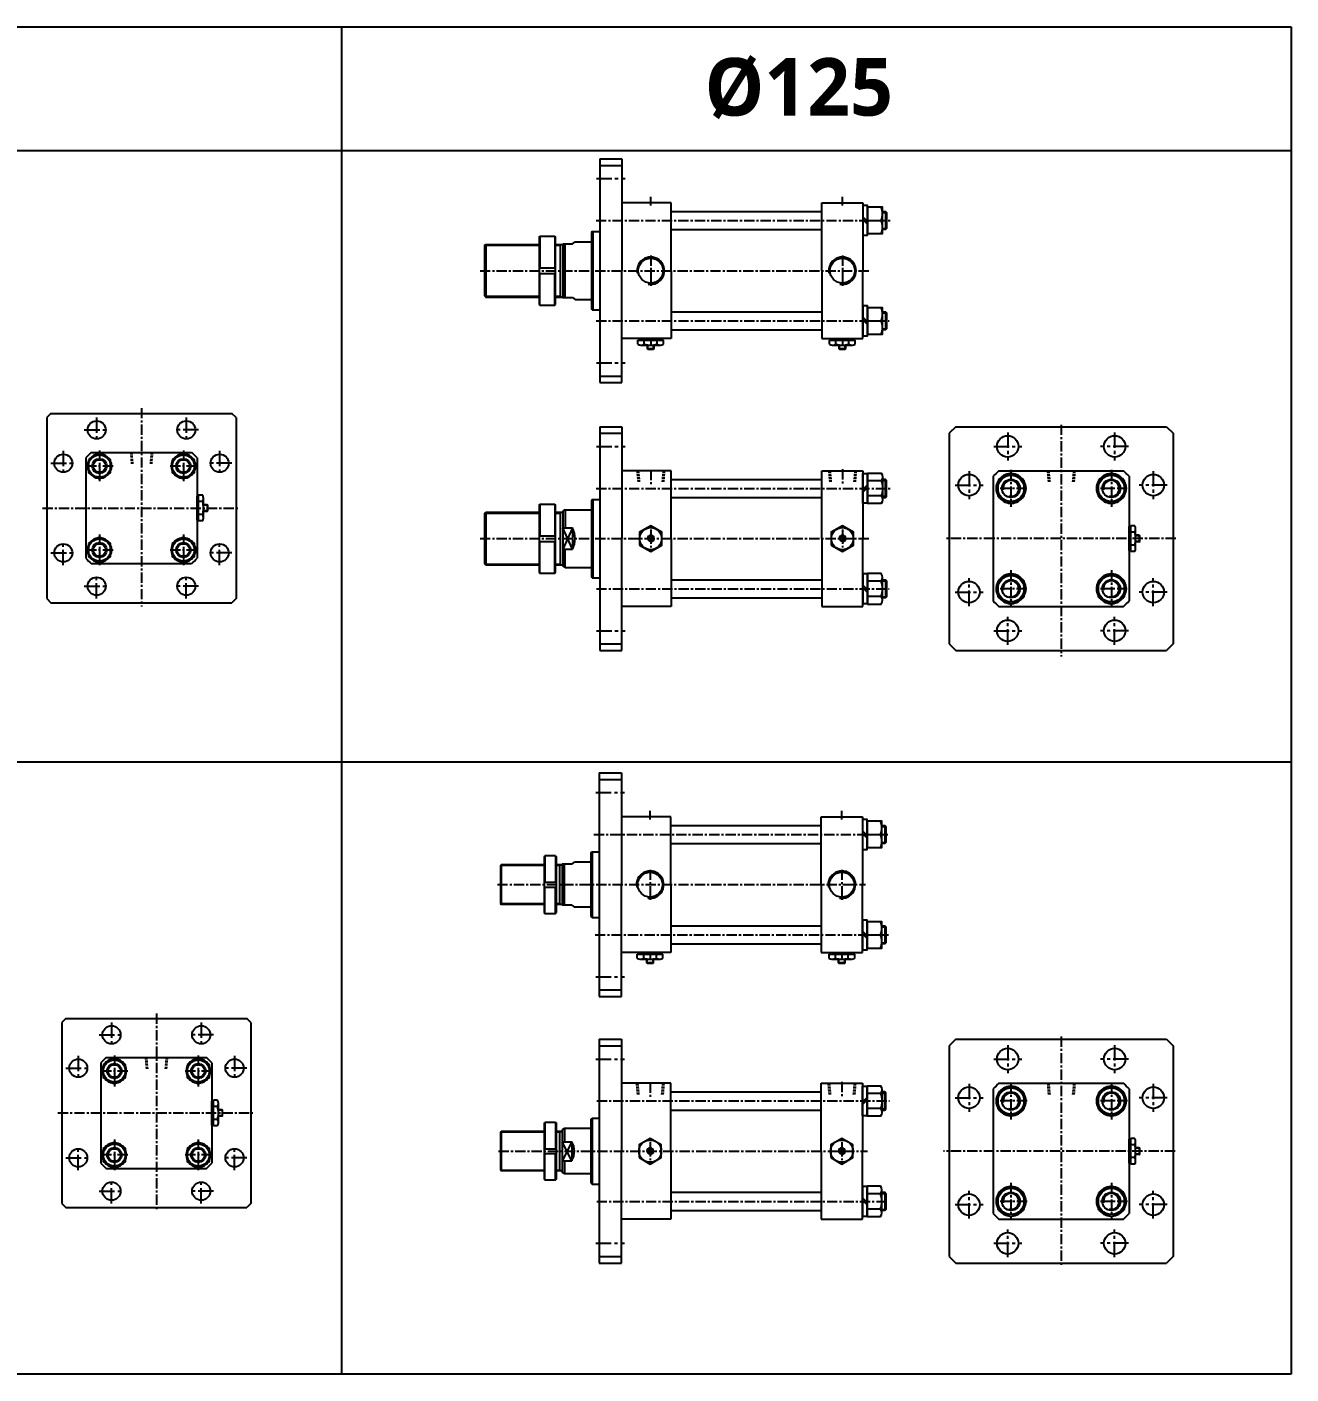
# Model space of a CAD drawing. Extents: x -819 to 9187, y 0 to 4541.
# Drawn here: x 3632 to 5168, y 2904 to 4541 of the extents above; entities that cross this region are included whole.
import ezdxf

# ---------------------------------------------------------------- set-up
doc = ezdxf.new("R2010")
doc.units = 0
doc.header["$LTSCALE"] = 10
doc.header["$MEASUREMENT"] = 0
for name, pattern in [('CENTER', [2, 1.25, -0.25, 0.25, -0.25]), ('CENTERX2', [4, 2.5, -0.5, 0.5, -0.5]), ('HIDDEN', [0.375, 0.25, -0.125])]:
    doc.linetypes.add(name, pattern=pattern)
doc.layers.get('0').update_dxf_attribs({"linetype": 'CONTINUOUS'})
doc.layers.get('DEFPOINTS').update_dxf_attribs({"linetype": 'CONTINUOUS'})
for name, color, linetype in [('CEN', 1, 'CENTERX2'), ('CENTER', 1, 'CENTER'), ('Line', 7, 'CONTINUOUS'), ('ML', 7, 'CONTINUOUS'), ('THIN', 3, 'CONTINUOUS'), ('중심선', 1, 'CENTER')]:
    doc.layers.add(name, color=color, linetype=linetype)
doc.styles.add('문자', font='romans.shx')

msp = doc.modelspace()

# ---------------------------------------------------------------- linework, layer by layer
for p, q in [((794, 4540.7), (5168.4, 4540.7)), ((4014.2, 4540.7), (4014.2, 2903.5)), ((5168.4, 4540.7), (5168.4, 2903.5)), ((3029.8, 4390.7), (4014.2, 4390.7)), ((4014.2, 4390.7), (5168.4, 4390.7)), ((5168.4, 3647.1), (0, 3647.1)), ((5168.4, 2903.5), (0, 2903.5))]:
    msp.add_line(p, q)
at = {"color": 7, "linetype": 'Continuous'}
for p, q in [((4374.5, 4155), (4374.5, 4160)), ((4374.5, 4160), (4380.9, 4160)), ((4375.5, 4160), (4375.5, 4162)), ((4375.5, 4162), (4404.7, 4162)), ((4380.9, 4160), (4405.7, 4160)), ((4382.3, 4155), (4382.3, 4160)), ((4397.9, 4155), (4397.9, 4160)), ((4404.7, 4160), (4404.7, 4162)), ((4405.7, 4155), (4405.7, 4160)), ((4607.5, 4155), (4607.5, 4160)), ((4607.5, 4160), (4613.9, 4160)), ((4608.5, 4160), (4608.5, 4162)), ((4608.5, 4162), (4637.7, 4162)), ((4613.9, 4160), (4638.7, 4160)), ((4615.3, 4155), (4615.3, 4160)), ((4630.9, 4155), (4630.9, 4160)), ((4637.7, 4160), (4637.7, 4162)), ((4638.7, 4155), (4638.7, 4160)), ((4377.7, 4154), (4402.5, 4154)), ((4386.1, 4154.3), (4386.1, 4154.3)), ((4386.1, 4149.5), (4386.1, 4154)), ((4386.1, 4149.5), (4386.6, 4149)), ((4394.1, 4149.5), (4386.1, 4149.5)), ((4386.6, 4149), (4393.6, 4149)), ((4394.1, 4149.5), (4393.6, 4149)), ((4394.1, 4149.5), (4394.1, 4154)), ((4610.7, 4154), (4635.5, 4154)), ((4619.1, 4154.3), (4619.1, 4154.3)), ((4619.1, 4149.5), (4619.1, 4154)), ((4619.1, 4149.5), (4619.6, 4149)), ((4627.1, 4149.5), (4619.1, 4149.5)), ((4619.6, 4149), (4626.6, 4149)), ((4627.1, 4149.5), (4626.6, 4149)), ((4627.1, 4149.5), (4627.1, 4154)), ((3838.6, 3941.4), (3838.6, 3970.6)), ((3840.6, 3970.6), (3838.6, 3970.6)), ((3845.6, 3971.6), (3840.6, 3971.6)), ((3840.6, 3946.8), (3840.6, 3971.6)), ((3845.6, 3963.8), (3840.6, 3963.8)), ((3846.6, 3943.6), (3846.6, 3968.4)), ((3845.6, 3948.2), (3840.6, 3948.2)), ((3840.6, 3940.4), (3840.6, 3946.8)), ((3846.3, 3952), (3846.3, 3952)), ((3851.1, 3960), (3846.6, 3960)), ((3851.1, 3952), (3846.6, 3952)), ((3851.1, 3960), (3851.6, 3959.5)), ((3851.1, 3960), (3851.1, 3952)), ((3851.1, 3952), (3851.6, 3952.5)), ((3851.6, 3952.5), (3851.6, 3959.5)), ((3840.6, 3941.4), (3838.6, 3941.4)), ((3845.6, 3940.4), (3840.6, 3940.4)), ((4971.5, 3904.3), (4971.5, 3933.5)), ((4973.5, 3933.5), (4971.5, 3933.5)), ((4978.5, 3934.5), (4973.5, 3934.5)), ((4973.5, 3909.7), (4973.5, 3934.5)), ((4979.5, 3906.5), (4979.5, 3931.3)), ((4978.5, 3926.7), (4973.5, 3926.7)), ((4979.2, 3914.9), (4979.2, 3914.9)), ((4984, 3922.9), (4979.5, 3922.9)), ((4984, 3914.9), (4979.5, 3914.9)), ((4984, 3922.9), (4984.5, 3922.4)), ((4984, 3922.9), (4984, 3914.9)), ((4984, 3914.9), (4984.5, 3915.4)), ((4984.5, 3915.4), (4984.5, 3922.4)), ((4973.5, 3904.3), (4971.5, 3904.3)), ((4978.5, 3911.1), (4973.5, 3911.1)), ((4973.5, 3903.3), (4973.5, 3909.7)), ((4978.5, 3903.3), (4973.5, 3903.3)), ((4373.8, 3408.7), (4373.8, 3413.8)), ((4373.8, 3413.8), (4380.1, 3413.8)), ((4374.8, 3413.8), (4374.8, 3415.8)), ((4374.8, 3415.8), (4404, 3415.8)), ((4377, 3407.8), (4401.8, 3407.8)), ((4380.1, 3413.8), (4405, 3413.8)), ((4381.6, 3408.7), (4381.6, 3413.8)), ((4385.4, 3408), (4385.4, 3408)), ((4385.4, 3403.3), (4385.4, 3407.8)), ((4393.4, 3403.3), (4393.4, 3407.8)), ((4397.2, 3408.7), (4397.2, 3413.8)), ((4404, 3413.8), (4404, 3415.8)), ((4405, 3408.7), (4405, 3413.8)), ((4606.8, 3408.7), (4606.8, 3413.8)), ((4606.8, 3413.8), (4613.1, 3413.8)), ((4607.8, 3413.8), (4607.8, 3415.8)), ((4607.8, 3415.8), (4637, 3415.8)), ((4610, 3407.8), (4634.8, 3407.8)), ((4613.1, 3413.8), (4638, 3413.8)), ((4614.6, 3408.7), (4614.6, 3413.8)), ((4618.4, 3408), (4618.4, 3408)), ((4618.4, 3403.3), (4618.4, 3407.8)), ((4626.4, 3403.3), (4626.4, 3407.8)), ((4630.2, 3408.7), (4630.2, 3413.8)), ((4637, 3413.8), (4637, 3415.8)), ((4638, 3408.7), (4638, 3413.8)), ((4385.4, 3403.3), (4385.9, 3402.8)), ((4393.4, 3403.3), (4385.4, 3403.3)), ((4385.9, 3402.8), (4392.9, 3402.8)), ((4393.4, 3403.3), (4392.9, 3402.8)), ((4618.4, 3403.3), (4618.9, 3402.8)), ((4626.4, 3403.3), (4618.4, 3403.3)), ((4618.9, 3402.8), (4625.9, 3402.8)), ((4626.4, 3403.3), (4625.9, 3402.8)), ((3856.7, 3206.2), (3856.7, 3235.3)), ((3858.7, 3235.3), (3856.7, 3235.3)), ((3863.7, 3236.3), (3858.7, 3236.3)), ((3858.7, 3211.5), (3858.7, 3236.3)), ((3863.7, 3228.5), (3858.7, 3228.5)), ((3864.7, 3208.3), (3864.7, 3233.2)), ((3863.7, 3213), (3858.7, 3213)), ((3858.7, 3205.2), (3858.7, 3211.5)), ((3864.4, 3216.8), (3864.4, 3216.8)), ((3869.2, 3224.8), (3864.7, 3224.8)), ((3869.2, 3216.8), (3864.7, 3216.8)), ((3869.2, 3224.8), (3869.7, 3224.3)), ((3869.2, 3224.8), (3869.2, 3216.8)), ((3869.2, 3216.8), (3869.7, 3217.3)), ((3869.7, 3217.3), (3869.7, 3224.3)), ((3858.7, 3206.2), (3856.7, 3206.2)), ((3863.7, 3205.2), (3858.7, 3205.2)), ((4971.5, 3159.8), (4971.5, 3189)), ((4973.5, 3189), (4971.5, 3189)), ((4978.5, 3190), (4973.5, 3190)), ((4973.5, 3165.1), (4973.5, 3190)), ((4978.5, 3182.2), (4973.5, 3182.2)), ((4979.5, 3162), (4979.5, 3186.8)), ((4984, 3178.4), (4979.5, 3178.4)), ((4984, 3178.4), (4984.5, 3177.9)), ((4984, 3178.4), (4984, 3170.4)), ((4984.5, 3170.9), (4984.5, 3177.9)), ((4973.5, 3159.8), (4971.5, 3159.8)), ((4978.5, 3166.6), (4973.5, 3166.6)), ((4973.5, 3158.8), (4973.5, 3165.1)), ((4979.3, 3170.4), (4979.3, 3170.4)), ((4984, 3170.4), (4979.5, 3170.4)), ((4984, 3170.4), (4984.5, 3170.9)), ((4978.5, 3158.8), (4973.5, 3158.8))]:
    msp.add_line(p, q, dxfattribs=at)
for points in [[(4376.6, 3911.1), (4390.1, 3903.3), (4403.6, 3911.1), (4403.6, 3926.7), (4390.1, 3934.5), (4376.6, 3926.7)], [(4609.6, 3911.1), (4623.1, 3903.3), (4636.6, 3911.1), (4636.6, 3926.7), (4623.1, 3934.5), (4609.6, 3926.7)], [(4388.7, 3921.4), (4387.2, 3918.9), (4388.7, 3916.4), (4391.6, 3916.4), (4393, 3918.9), (4391.6, 3921.4)], [(4621.7, 3921.4), (4620.2, 3918.9), (4621.7, 3916.4), (4624.6, 3916.4), (4626, 3918.9), (4624.6, 3921.4)], [(4375.9, 3166.6), (4389.4, 3158.8), (4402.9, 3166.6), (4402.9, 3182.2), (4389.4, 3190), (4375.9, 3182.2)], [(4387.9, 3176.9), (4386.5, 3174.4), (4387.9, 3171.9), (4390.8, 3171.9), (4392.3, 3174.4), (4390.8, 3176.9)], [(4608.9, 3166.6), (4622.4, 3158.8), (4635.9, 3166.6), (4635.9, 3182.2), (4622.4, 3190), (4608.9, 3182.2)], [(4620.9, 3176.9), (4619.5, 3174.4), (4620.9, 3171.9), (4623.8, 3171.9), (4625.3, 3174.4), (4623.8, 3176.9)]]:
    msp.add_lwpolyline(points, close=True, dxfattribs=at)
for centre, radius in [((4390.1, 3918.9), 13.5), ((4623.1, 3918.9), 13.5), ((4390.1, 3918.9), 3.5), ((4623.1, 3918.9), 3.5), ((4389.4, 3174.4), 13.5), ((4389.4, 3174.4), 3.5), ((4622.4, 3174.4), 13.5), ((4622.4, 3174.4), 3.5)]:
    msp.add_circle(centre, radius, dxfattribs=at)
for centre, radius, start, end in [((4377.7, 4159.7), 5.62, 235.6158, 270), ((4378.4, 4162.3), 8.22, 241.7006, 298.2994), ((4390.1, 4185.4), 31.3, 255.6172, 270.0141), ((4390.1, 4185.4), 31.3, 269.9859, 284.3828), ((4401.8, 4162.3), 8.22, 241.7006, 298.2994), ((4610.7, 4159.7), 5.62, 235.6158, 270), ((4611.4, 4162.3), 8.22, 241.7006, 298.2994), ((4623.1, 4185.4), 31.3, 255.6172, 270.0141), ((4623.1, 4185.4), 31.3, 269.9859, 284.3828), ((4634.8, 4162.3), 8.22, 241.7006, 298.2994), ((3838.3, 3967.7), 8.22, 331.7006, 28.2994), ((3815.2, 3956), 31.3, 359.9859, 14.3828), ((3815.2, 3956), 31.3, 345.6172, 0.0141), ((3838.3, 3944.3), 8.22, 331.7006, 28.2994), ((3840.9, 3943.6), 5.62, 325.6158, 0), ((4971.2, 3930.6), 8.22, 331.7006, 28.2994), ((4948.1, 3918.9), 31.3, 359.9859, 14.3828), ((4948.1, 3918.9), 31.3, 345.6172, 0.0141), ((4971.2, 3907.2), 8.22, 331.7006, 28.2994), ((4973.8, 3906.5), 5.62, 325.6158, 0), ((4377, 3413.4), 5.62, 235.6158, 270), ((4377.7, 3416), 8.22, 241.7006, 298.2994), ((4389.4, 3439.1), 31.3, 255.6172, 270.0141), ((4389.4, 3439.1), 31.3, 269.9859, 284.3828), ((4401.1, 3416), 8.22, 241.7006, 298.2994), ((4610, 3413.4), 5.62, 235.6158, 270), ((4610.7, 3416), 8.22, 241.7006, 298.2994), ((4622.4, 3439.1), 31.3, 255.6172, 270.0141), ((4622.4, 3439.1), 31.3, 269.9859, 284.3828), ((4634.1, 3416), 8.22, 241.7006, 298.2994), ((3856.4, 3232.4), 8.22, 331.7006, 28.2994), ((3833.3, 3220.8), 31.3, 359.9859, 14.3828), ((3833.3, 3220.7), 31.3, 345.6172, 0.0141), ((3856.4, 3209.1), 8.22, 331.7006, 28.2994), ((3859, 3208.3), 5.62, 325.6158, 0), ((4971.3, 3186.1), 8.22, 331.7006, 28.2994), ((4948.2, 3174.4), 31.3, 359.9859, 14.3828), ((4948.2, 3174.4), 31.3, 345.6172, 0.0141), ((4971.3, 3162.7), 8.22, 331.7006, 28.2994), ((4973.9, 3162), 5.62, 325.6158, 0)]:
    msp.add_arc(centre, radius, start, end, dxfattribs=at)
at = {"layer": 'CEN', "color": 1, "linetype": 'CENTER', "ltscale": 1.5}
for p, q in [((4324.1, 4356.5), (4359.1, 4356.5)), ((4324.1, 4132.5), (4359.1, 4132.5)), ((3716.6, 4066), (3716.6, 4036)), ((3825.6, 4066), (3825.6, 4036)), ((3701.6, 4051), (3731.6, 4051)), ((3840.6, 4051), (3810.6, 4051)), ((4824, 4047.9), (4824, 4013.9)), ((4954, 4047.9), (4954, 4013.9)), ((4324.1, 4030.9), (4359.1, 4030.9)), ((4807, 4030.9), (4841, 4030.9)), ((4971, 4030.9), (4937, 4030.9)), ((3676.1, 4025.5), (3676.1, 3995.5)), ((3866.1, 4025.5), (3866.1, 3995.5)), ((3661.1, 4010.5), (3691.1, 4010.5)), ((3881.1, 4010.5), (3851.1, 4010.5)), ((4777, 4000.9), (4777, 3966.9)), ((5001, 4000.9), (5001, 3966.9)), ((4760, 3983.9), (4794, 3983.9)), ((5018, 3983.9), (4984, 3983.9)), ((3676.1, 3886.5), (3676.1, 3916.5)), ((3866.1, 3886.5), (3866.1, 3916.5)), ((3661.1, 3901.5), (3691.1, 3901.5)), ((3881.1, 3901.5), (3851.1, 3901.5)), ((3716.6, 3846), (3716.6, 3876)), ((3825.6, 3846), (3825.6, 3876)), ((4777, 3836.9), (4777, 3870.9)), ((5001, 3836.9), (5001, 3870.9)), ((3701.6, 3861), (3731.6, 3861)), ((3840.6, 3861), (3810.6, 3861)), ((4760, 3853.9), (4794, 3853.9)), ((5018, 3853.9), (4984, 3853.9)), ((4824, 3789.9), (4824, 3823.9)), ((4954, 3789.9), (4954, 3823.9)), ((4324.1, 3806.9), (4359.1, 3806.9)), ((4807, 3806.9), (4841, 3806.9)), ((4971, 3806.9), (4937, 3806.9)), ((4323.4, 3610.3), (4358.4, 3610.3)), ((4323.4, 3386.3), (4358.4, 3386.3)), ((3734.7, 3330.8), (3734.7, 3300.8)), ((3843.7, 3330.8), (3843.7, 3300.8)), ((3719.7, 3315.8), (3749.7, 3315.8)), ((3858.7, 3315.8), (3828.7, 3315.8)), ((4824, 3303.4), (4824, 3269.4)), ((4954, 3303.4), (4954, 3269.4)), ((3679.2, 3275.3), (3709.2, 3275.3)), ((3694.2, 3290.3), (3694.2, 3260.3)), ((3899.2, 3275.3), (3869.2, 3275.3)), ((3884.2, 3290.3), (3884.2, 3260.3)), ((4323.4, 3286.4), (4358.4, 3286.4)), ((4807, 3286.4), (4841, 3286.4)), ((4971, 3286.4), (4937, 3286.4)), ((4777, 3256.4), (4777, 3222.4)), ((5001, 3256.4), (5001, 3222.4)), ((4760, 3239.4), (4794, 3239.4)), ((5018, 3239.4), (4984, 3239.4)), ((3694.2, 3151.3), (3694.2, 3181.3)), ((3884.2, 3151.3), (3884.2, 3181.3)), ((3679.2, 3166.3), (3709.2, 3166.3)), ((3899.2, 3166.3), (3869.2, 3166.3)), ((3734.7, 3110.8), (3734.7, 3140.8)), ((3843.7, 3110.8), (3843.7, 3140.8)), ((3719.7, 3125.8), (3749.7, 3125.8)), ((3858.7, 3125.8), (3828.7, 3125.8)), ((4777, 3092.4), (4777, 3126.4)), ((5001, 3092.4), (5001, 3126.4)), ((4760, 3109.4), (4794, 3109.4)), ((5018, 3109.4), (4984, 3109.4)), ((4824, 3045.4), (4824, 3079.4)), ((4954, 3045.4), (4954, 3079.4)), ((4323.4, 3062.4), (4358.4, 3062.4)), ((4807, 3062.4), (4841, 3062.4)), ((4971, 3062.4), (4937, 3062.4))]:
    msp.add_line(p, q, dxfattribs=at)
at = {"layer": 'CENTER'}
for p, q in [((3720.1, 4026), (3720.1, 3988.1)), ((3822.1, 4026), (3822.1, 3988.1)), ((3736.5, 4007), (3703.6, 4007)), ((3838.5, 4007), (3805.6, 4007)), ((4828, 4002.4), (4828, 3957.5)), ((4950, 4002.4), (4950, 3957.5)), ((4847.4, 3979.9), (4808.5, 3979.9)), ((4969.4, 3979.9), (4930.5, 3979.9)), ((3720.1, 3924), (3720.1, 3886.1)), ((3822.1, 3924), (3822.1, 3886.1)), ((3736.5, 3905), (3703.6, 3905)), ((3838.5, 3905), (3805.6, 3905)), ((4828, 3880.4), (4828, 3835.5)), ((4950, 3880.4), (4950, 3835.5)), ((4847.4, 3857.9), (4808.5, 3857.9)), ((4969.4, 3857.9), (4930.5, 3857.9)), ((3738.2, 3290.7), (3738.2, 3252.8)), ((3840.2, 3290.7), (3840.2, 3252.8)), ((3754.6, 3271.8), (3721.7, 3271.8)), ((3856.6, 3271.8), (3823.7, 3271.8)), ((4828, 3257.8), (4828, 3212.9)), ((4950, 3257.8), (4950, 3212.9)), ((4847.5, 3235.4), (4808.5, 3235.4)), ((4969.5, 3235.4), (4930.5, 3235.4)), ((3738.2, 3188.7), (3738.2, 3150.8)), ((3840.2, 3188.7), (3840.2, 3150.8)), ((3754.6, 3169.8), (3721.7, 3169.8)), ((3856.6, 3169.8), (3823.7, 3169.8)), ((4828, 3135.8), (4828, 3090.9)), ((4950, 3135.8), (4950, 3090.9)), ((4847.5, 3113.4), (4808.5, 3113.4)), ((4969.5, 3113.4), (4930.5, 3113.4))]:
    msp.add_line(p, q, dxfattribs=at)
at = {"layer": 'DEFPOINTS', "color": 0, "linetype": 'ByBlock'}
msp.add_point((4355.1, 4054.9), dxfattribs=at)
at = {"layer": 'Line', "color": 6, "linetype": 'HIDDEN'}
for p, q in [((3757.8, 4023.5), (3759.1, 4009.5)), ((3759, 4023.5), (3760.3, 4009)), ((3783.1, 4023.5), (3781.9, 4009)), ((3784.3, 4023.5), (3783.1, 4009.5)), ((3775.9, 3288.3), (3777.2, 3274.3)), ((3777.1, 3288.3), (3778.4, 3273.7)), ((3801.2, 3288.3), (3799.9, 3273.7)), ((3802.4, 3288.3), (3801.1, 3274.3))]:
    msp.add_line(p, q, dxfattribs=at)
at = {"layer": 'ML'}
for p, q in [((4328.1, 4380.5), (4328.1, 4108.5)), ((4328.1, 4380.5), (4355.1, 4380.5)), ((4328.1, 4372.5), (4355.1, 4372.5)), ((4355.1, 4380.5), (4355.1, 4244.5)), ((4415.1, 4327), (4355.1, 4327)), ((4415.1, 4244.5), (4415.1, 4327)), ((4598.1, 4244.5), (4598.1, 4327)), ((4598.1, 4327), (4648.1, 4327)), ((4648.1, 4327), (4648.1, 4244.5)), ((4653.7, 4304.3), (4648.1, 4309.9)), ((4653.7, 4301.1), (4648.1, 4306.7)), ((4671.7, 4291.7), (4671.7, 4319.4)), ((4675.4, 4316.5), (4675.4, 4294.5)), ((4319.1, 4292), (4318.1, 4291)), ((4318.1, 4291), (4318.1, 4198)), ((4319.1, 4292), (4328.1, 4292)), ((4319.6, 4292), (4319.6, 4197)), ((4653.7, 4305.5), (4670.3, 4305.5)), ((4188.1, 4275), (4189.6, 4276.5)), ((4188.1, 4275), (4188.1, 4214)), ((4189.6, 4276.5), (4189.6, 4212.5)), ((4254.4, 4285.5), (4255.4, 4286.5)), ((4254.4, 4285.5), (4254.4, 4203.5)), ((4255.4, 4286.5), (4255.4, 4248)), ((4255.4, 4286.5), (4273.4, 4286.5)), ((4273.4, 4286.5), (4273.4, 4248)), ((4273.4, 4286.5), (4274.4, 4285.5)), ((4274.4, 4203.5), (4274.4, 4285.5)), ((4280.1, 4276.5), (4280.1, 4212.5)), ((4283.1, 4277), (4283.1, 4212)), ((4286.1, 4212), (4286.1, 4277)), ((4295.1, 4277), (4298.1, 4279.5)), ((4254.4, 4248), (4274.4, 4248)), ((4254.4, 4241), (4274.4, 4241)), ((4255.4, 4202.5), (4255.4, 4241)), ((4273.4, 4202.5), (4273.4, 4241)), ((4355.1, 4108.5), (4355.1, 4244.5)), ((4415.1, 4244.5), (4415.1, 4162)), ((4598.1, 4244.5), (4598.1, 4162)), ((4648.1, 4162), (4648.1, 4244.5)), ((4188.1, 4214), (4189.6, 4212.5)), ((4295.1, 4212), (4298.1, 4209.5)), ((4254.4, 4203.5), (4255.4, 4202.5)), ((4255.4, 4202.5), (4273.4, 4202.5)), ((4273.4, 4202.5), (4274.4, 4203.5)), ((4319.1, 4197), (4318.1, 4198)), ((4319.1, 4197), (4328.1, 4197)), ((4671.7, 4169.7), (4671.7, 4197.4)), ((4675.4, 4194.5), (4675.4, 4172.5)), ((4653.7, 4182.3), (4648.1, 4187.9)), ((4653.7, 4179.1), (4648.1, 4184.7)), ((4653.7, 4183.5), (4670.3, 4183.5)), ((4415.1, 4162), (4355.1, 4162)), ((4598.1, 4162), (4648.1, 4162)), ((4328.1, 4116.5), (4355.1, 4116.5)), ((4328.1, 4108.5), (4355.1, 4108.5)), ((3661.1, 4071), (3656.1, 4066)), ((3656.1, 4066), (3656.1, 3846)), ((3661.1, 4071), (3881.1, 4071)), ((3886.1, 4066), (3881.1, 4071)), ((3886.1, 4066), (3886.1, 3846)), ((4328.1, 4054.9), (4328.1, 3782.9)), ((4328.1, 4054.9), (4355.1, 4054.9)), ((4328.1, 4046.9), (4355.1, 4046.9)), ((4355.1, 4054.9), (4355.1, 3918.9)), ((4761, 4054.9), (4753, 4046.9)), ((4753, 4046.9), (4753, 3790.9)), ((4761, 4054.9), (5017, 4054.9)), ((5017, 4054.9), (5025, 4046.9)), ((5025, 4046.9), (5025, 3790.9)), ((3703.6, 4017.1), (3703.6, 3895)), ((3710, 4023.5), (3832.1, 4023.5)), ((3838.6, 4017.1), (3838.6, 3895)), ((4415.1, 4001.4), (4355.1, 4001.4)), ((4415.1, 3918.9), (4415.1, 4001.4)), ((4598.1, 4001.4), (4648.1, 4001.4)), ((4598.1, 3918.9), (4598.1, 4001.4)), ((4648.1, 4001.4), (4648.1, 3918.9)), ((4813.2, 4001.4), (4964.7, 4001.4)), ((4653.7, 3984.3), (4648.1, 3978.7)), ((4653.7, 3981.1), (4648.1, 3975.5)), ((4670.3, 3989.2), (4653.7, 3989.2)), ((4671.7, 3993.8), (4671.7, 3966.1)), ((4675.4, 3968.9), (4675.4, 3990.9)), ((4806.5, 3994.7), (4806.5, 3843.2)), ((4971.5, 3994.7), (4971.5, 3843.2)), ((4319.1, 3966.4), (4318.1, 3965.4)), ((4318.1, 3965.4), (4318.1, 3872.4)), ((4319.1, 3966.4), (4328.1, 3966.4)), ((4319.6, 3966.4), (4319.6, 3871.4)), ((4670.3, 3970.7), (4653.7, 3970.7)), ((4188.1, 3949.4), (4189.6, 3950.9)), ((4188.1, 3949.4), (4188.1, 3888.4)), ((4189.6, 3950.9), (4189.6, 3886.9)), ((4254.4, 3959.9), (4255.4, 3960.9)), ((4254.4, 3959.9), (4254.4, 3877.9)), ((4255.4, 3960.9), (4273.4, 3960.9)), ((4255.4, 3960.9), (4255.4, 3922.4)), ((4273.4, 3960.9), (4274.4, 3959.9)), ((4273.4, 3960.9), (4273.4, 3922.4)), ((4274.4, 3877.9), (4274.4, 3959.9)), ((4280.1, 3950.9), (4280.1, 3886.9)), ((4286.1, 3953.9), (4283.1, 3952.2)), ((4283.1, 3952.2), (4283.1, 3885.6)), ((4286.1, 3953.9), (4286.1, 3931.9)), ((4283.1, 3931.9), (4295.1, 3931.9)), ((4295.1, 3931.9), (4295.1, 3905.9)), ((4254.4, 3922.4), (4274.4, 3922.4)), ((4254.4, 3915.4), (4274.4, 3915.4)), ((4255.4, 3876.9), (4255.4, 3915.4)), ((4273.4, 3876.9), (4273.4, 3915.4)), ((4355.1, 3782.9), (4355.1, 3918.9)), ((4415.1, 3918.9), (4415.1, 3836.4)), ((4598.1, 3918.9), (4598.1, 3836.4)), ((4648.1, 3836.4), (4648.1, 3918.9)), ((4283.1, 3905.9), (4295.1, 3905.9)), ((4286.1, 3883.9), (4286.1, 3905.9)), ((3710, 3888.5), (3832.1, 3888.5)), ((4188.1, 3888.4), (4189.6, 3886.9)), ((4286.1, 3883.9), (4283.1, 3885.6)), ((4254.4, 3877.9), (4255.4, 3876.9)), ((4255.4, 3876.9), (4273.4, 3876.9)), ((4273.4, 3876.9), (4274.4, 3877.9)), ((4319.1, 3871.4), (4318.1, 3872.4)), ((4319.1, 3871.4), (4328.1, 3871.4)), ((4670.3, 3867.2), (4653.7, 3867.2)), ((4671.7, 3844.1), (4671.7, 3871.8)), ((4675.4, 3868.9), (4675.4, 3846.9)), ((4653.7, 3856.7), (4648.1, 3862.3)), ((4653.7, 3853.5), (4648.1, 3859.1)), ((4670.3, 3848.7), (4653.7, 3848.7)), ((3656.1, 3846), (3661.1, 3841)), ((3661.1, 3841), (3881.1, 3841)), ((3886.1, 3846), (3881.1, 3841)), ((4415.1, 3836.4), (4355.1, 3836.4)), ((4598.1, 3836.4), (4648.1, 3836.4)), ((4813.2, 3836.4), (4964.7, 3836.4)), ((4328.1, 3790.9), (4355.1, 3790.9)), ((4328.1, 3782.9), (4355.1, 3782.9)), ((4753, 3790.9), (4761, 3782.9)), ((4761, 3782.9), (5017, 3782.9)), ((5025, 3790.9), (5017, 3782.9)), ((4327.4, 3634.3), (4327.4, 3362.3)), ((4327.4, 3634.3), (4354.4, 3634.3)), ((4327.4, 3626.3), (4354.4, 3626.3)), ((4354.4, 3634.3), (4354.4, 3498.3)), ((4414.4, 3580.8), (4354.4, 3580.8)), ((4414.4, 3498.3), (4414.4, 3580.8)), ((4597.4, 3498.3), (4597.4, 3580.8)), ((4597.4, 3580.8), (4647.4, 3580.8)), ((4647.4, 3580.8), (4647.4, 3498.3)), ((4671, 3545.4), (4671, 3573.1)), ((4674.6, 3570.3), (4674.6, 3548.3)), ((4653, 3558), (4647.4, 3563.6)), ((4653, 3554.9), (4647.4, 3560.5)), ((4653, 3559.3), (4669.5, 3559.3)), ((4317.4, 3536.8), (4318.9, 3538.3)), ((4317.4, 3536.8), (4317.4, 3459.8)), ((4318.9, 3538.3), (4318.9, 3458.3)), ((4207.4, 3521.3), (4208.4, 3522.3)), ((4207.4, 3521.3), (4207.4, 3475.3)), ((4208.4, 3522.3), (4208.4, 3474.3)), ((4260.4, 3532.3), (4261.4, 3533.3)), ((4260.4, 3532.3), (4260.4, 3464.3)), ((4261.4, 3533.3), (4261.4, 3501.3)), ((4274.4, 3533.3), (4261.4, 3533.3)), ((4274.4, 3533.3), (4274.4, 3501.3)), ((4274.4, 3533.3), (4275.4, 3532.3)), ((4275.4, 3464.3), (4275.4, 3532.3)), ((4279.4, 3522.3), (4279.4, 3474.3)), ((4282.4, 3523.3), (4282.4, 3473.3)), ((4285.4, 3473.3), (4285.4, 3523.3)), ((4294.4, 3523.3), (4297.4, 3525.8)), ((4260.4, 3501.3), (4275.4, 3501.3)), ((4260.4, 3495.3), (4275.4, 3495.3)), ((4261.4, 3463.3), (4261.4, 3495.3)), ((4274.4, 3463.3), (4274.4, 3495.3)), ((4354.4, 3362.3), (4354.4, 3498.3)), ((4414.4, 3498.3), (4414.4, 3415.8)), ((4597.4, 3498.3), (4597.4, 3415.8)), ((4647.4, 3415.8), (4647.4, 3498.3)), ((4207.4, 3475.3), (4208.4, 3474.3)), ((4294.4, 3473.3), (4297.4, 3470.8)), ((4260.4, 3464.3), (4261.4, 3463.3)), ((4261.4, 3463.3), (4274.4, 3463.3)), ((4274.4, 3463.3), (4275.4, 3464.3)), ((4317.4, 3459.8), (4318.9, 3458.3)), ((4653, 3436), (4647.4, 3441.6)), ((4653, 3432.9), (4647.4, 3438.5)), ((4671, 3423.4), (4671, 3451.1)), ((4674.6, 3448.3), (4674.6, 3426.3)), ((4653, 3437.3), (4669.5, 3437.3)), ((4414.4, 3415.8), (4354.4, 3415.8)), ((4597.4, 3415.8), (4647.4, 3415.8)), ((4327.4, 3370.3), (4354.4, 3370.3)), ((4327.4, 3362.3), (4354.4, 3362.3)), ((3679.2, 3335.8), (3674.2, 3330.8)), ((3674.2, 3330.8), (3674.2, 3110.8)), ((3679.2, 3335.8), (3899.2, 3335.8)), ((3904.2, 3330.8), (3899.2, 3335.8)), ((3904.2, 3330.8), (3904.2, 3110.8)), ((4327.4, 3310.4), (4327.4, 3038.4)), ((4327.4, 3310.4), (4354.4, 3310.4)), ((4354.4, 3310.4), (4354.4, 3174.4)), ((4761, 3310.4), (4753, 3302.4)), ((4761, 3310.4), (5017, 3310.4)), ((5017, 3310.4), (5025, 3302.4)), ((4327.4, 3302.4), (4354.4, 3302.4)), ((4753, 3302.4), (4753, 3046.4)), ((5025, 3302.4), (5025, 3046.4)), ((3721.7, 3281.8), (3721.7, 3159.7)), ((3728.1, 3288.3), (3850.2, 3288.3)), ((3856.7, 3281.8), (3856.7, 3159.7)), ((4414.4, 3256.9), (4354.4, 3256.9)), ((4414.4, 3174.4), (4414.4, 3256.9)), ((4597.4, 3256.9), (4647.4, 3256.9)), ((4597.4, 3174.4), (4597.4, 3256.9)), ((4647.4, 3256.9), (4647.4, 3174.4)), ((4669.5, 3244.6), (4653, 3244.6)), ((4671, 3249.2), (4671, 3221.5)), ((4674.6, 3224.4), (4674.6, 3246.4)), ((4806.5, 3250.1), (4806.5, 3098.6)), ((4813.3, 3256.9), (4964.8, 3256.9)), ((4971.5, 3250.1), (4971.5, 3098.6)), ((4653, 3239.8), (4647.4, 3234.2)), ((4653, 3236.6), (4647.4, 3231)), ((4669.5, 3226.1), (4653, 3226.1)), ((4260.4, 3208.4), (4261.4, 3209.4)), ((4261.4, 3209.4), (4261.4, 3177.4)), ((4274.4, 3209.4), (4261.4, 3209.4)), ((4274.4, 3209.4), (4274.4, 3177.4)), ((4274.4, 3209.4), (4275.4, 3208.4)), ((4317.4, 3212.9), (4318.9, 3214.4)), ((4317.4, 3212.9), (4317.4, 3135.9)), ((4318.9, 3214.4), (4318.9, 3134.4)), ((4207.4, 3197.4), (4208.4, 3198.4)), ((4207.4, 3197.4), (4207.4, 3151.4)), ((4208.4, 3198.4), (4208.4, 3150.4)), ((4260.4, 3208.4), (4260.4, 3140.4)), ((4275.4, 3140.4), (4275.4, 3208.4)), ((4279.4, 3198.4), (4279.4, 3150.4)), ((4285.4, 3201.9), (4282.4, 3200.2)), ((4282.4, 3200.2), (4282.4, 3148.6)), ((4285.4, 3201.9), (4285.4, 3185.9)), ((4260.4, 3177.4), (4275.4, 3177.4)), ((4282.4, 3185.9), (4294.4, 3185.9)), ((4294.4, 3185.9), (4294.4, 3162.8)), ((4260.4, 3171.4), (4275.4, 3171.4)), ((4261.4, 3139.4), (4261.4, 3171.4)), ((4274.4, 3139.4), (4274.4, 3171.4)), ((4282.4, 3162.8), (4294.4, 3162.8)), ((4285.4, 3162.8), (4285.4, 3146.9)), ((4354.4, 3038.4), (4354.4, 3174.4)), ((4414.4, 3174.4), (4414.4, 3091.9)), ((4597.4, 3174.4), (4597.4, 3091.9)), ((4647.4, 3091.9), (4647.4, 3174.4)), ((3728.1, 3153.3), (3850.2, 3153.3)), ((4207.4, 3151.4), (4208.4, 3150.4)), ((4285.4, 3146.9), (4282.4, 3148.6)), ((4260.4, 3140.4), (4261.4, 3139.4)), ((4261.4, 3139.4), (4274.4, 3139.4)), ((4274.4, 3139.4), (4275.4, 3140.4)), ((4317.4, 3135.9), (4318.9, 3134.4)), ((4671, 3099.5), (4671, 3127.2)), ((3674.2, 3110.8), (3679.2, 3105.8)), ((3904.2, 3110.8), (3899.2, 3105.8)), ((4653, 3112.2), (4647.4, 3117.8)), ((4653, 3109), (4647.4, 3114.6)), ((4669.5, 3122.6), (4653, 3122.6)), ((4674.6, 3124.4), (4674.6, 3102.4)), ((3679.2, 3105.8), (3899.2, 3105.8)), ((4669.5, 3104.1), (4653, 3104.1)), ((4414.4, 3091.9), (4354.4, 3091.9)), ((4597.4, 3091.9), (4647.4, 3091.9)), ((4813.3, 3091.9), (4964.8, 3091.9)), ((4327.4, 3046.4), (4354.4, 3046.4)), ((4753, 3046.4), (4761, 3038.4)), ((5025, 3046.4), (5017, 3038.4)), ((4327.4, 3038.4), (4354.4, 3038.4)), ((4761, 3038.4), (5017, 3038.4))]:
    msp.add_line(p, q, dxfattribs=at)
at = {"layer": 'ML', "color": 1, "linetype": 'CENTER'}
for p, q in [((4390.1, 4323.7), (4390.1, 4334.2)), ((4623.1, 4323.7), (4623.1, 4334.2)), ((4323.6, 4305.5), (4681.2, 4305.5)), ((4390.1, 4262.8), (4390.1, 4226.2)), ((4623.1, 4262.8), (4623.1, 4226.2)), ((4182.6, 4244.5), (4657.3, 4244.5)), ((4323.7, 4183.5), (4680, 4183.5)), ((4390.1, 4162.9), (4390.1, 4153.3)), ((4623.1, 4162.9), (4623.1, 4153.3)), ((3771.1, 4077.6), (3771.1, 3836.4)), ((4889, 4057.3), (4889, 3775.5)), ((4390.1, 4002.5), (4390.1, 3985)), ((4623.1, 4003.2), (4623.1, 3984.9)), ((4323.7, 3979.9), (4681.2, 3979.9)), ((3650.7, 3956), (3888.5, 3956)), ((4390.1, 3929.9), (4390.1, 3907.9)), ((4623.1, 3929.9), (4623.1, 3907.9)), ((4182.6, 3918.9), (4657.3, 3918.9)), ((4807.3, 3918.9), (4748.9, 3918.9)), ((5028.4, 3918.9), (4798.2, 3918.9)), ((4324, 3857.9), (4680, 3857.9)), ((4389.4, 3577.4), (4389.4, 3587.9)), ((4622.4, 3577.4), (4622.4, 3587.9)), ((4321, 3559.3), (4680.5, 3559.3)), ((4389.4, 3516.5), (4389.4, 3480)), ((4622.4, 3516.5), (4622.4, 3480)), ((4203.7, 3498.3), (4651.2, 3498.3)), ((4322.4, 3437.3), (4679.3, 3437.3)), ((4389.4, 3416.6), (4389.4, 3407.1)), ((4622.4, 3416.6), (4622.4, 3407.1)), ((3789.2, 3341.6), (3789.2, 3102.4)), ((4889, 3313.7), (4889, 3034.7)), ((4622.4, 3258.6), (4622.4, 3240.4)), ((4389.4, 3257.9), (4389.4, 3240.5)), ((4324.6, 3235.4), (4680.5, 3235.4)), ((3669.5, 3220.8), (3906.3, 3220.8)), ((4389.4, 3185.4), (4389.4, 3163.4)), ((4622.4, 3185.4), (4622.4, 3163.4)), ((4205.2, 3174.4), (4653.5, 3174.4)), ((4807.3, 3174.4), (4745.9, 3174.4)), ((5027.7, 3174.4), (4798.3, 3174.4)), ((4324.4, 3113.4), (4679.3, 3113.4))]:
    msp.add_line(p, q, dxfattribs=at)
at = {"layer": 'ML', "color": 7, "linetype": 'Continuous'}
for p, q in [((4415.1, 4316.5), (4598.1, 4316.5)), ((4415.1, 4294.5), (4598.1, 4294.5)), ((4189.6, 4276.5), (4254.4, 4276.5)), ((4274.4, 4276.5), (4283.1, 4276.5)), ((4283.1, 4277), (4295.1, 4277)), ((4298.1, 4279.5), (4318.1, 4279.5)), ((4189.6, 4212.5), (4254.4, 4212.5)), ((4274.4, 4212.5), (4283.1, 4212.5)), ((4283.1, 4212), (4295.1, 4212)), ((4298.1, 4209.5), (4318.1, 4209.5)), ((4415.1, 4194.5), (4598.1, 4194.5)), ((4415.1, 4172.5), (4598.1, 4172.5)), ((4415.1, 3990.9), (4598.1, 3990.9)), ((4415.1, 3968.9), (4598.1, 3968.9)), ((4189.6, 3950.9), (4254.4, 3950.9)), ((4274.4, 3950.9), (4283.1, 3950.9)), ((4286.1, 3953.9), (4318.1, 3953.9)), ((4189.6, 3886.9), (4254.4, 3886.9)), ((4274.4, 3886.9), (4283.1, 3886.9)), ((4286.1, 3883.9), (4318.1, 3883.9)), ((4415.1, 3868.9), (4598.1, 3868.9)), ((4415.1, 3846.9), (4598.1, 3846.9)), ((4414.4, 3570.3), (4597.4, 3570.3)), ((4318.9, 3538.3), (4327.4, 3538.3)), ((4414.4, 3548.3), (4597.4, 3548.3)), ((4318.9, 3458.3), (4327.4, 3458.3)), ((4414.4, 3448.3), (4597.4, 3448.3)), ((4414.4, 3426.3), (4597.4, 3426.3)), ((4414.4, 3246.4), (4597.4, 3246.4)), ((4318.9, 3214.4), (4327.4, 3214.4)), ((4414.4, 3224.4), (4597.4, 3224.4)), ((4318.9, 3134.4), (4327.4, 3134.4)), ((4414.4, 3124.4), (4597.4, 3124.4)), ((4414.4, 3102.4), (4597.4, 3102.4))]:
    msp.add_line(p, q, dxfattribs=at)
at = {"layer": 'ML', "color": 2, "linetype": 'Continuous'}
for p, q in [((4188.6, 4275.5), (4254.4, 4275.5)), ((4274.4, 4275.5), (4280.1, 4275.5)), ((4188.6, 4213.5), (4254.4, 4213.5)), ((4274.4, 4213.5), (4280.1, 4213.5)), ((4188.6, 3949.9), (4254.4, 3949.9)), ((4274.4, 3949.9), (4280.1, 3949.9)), ((4188.6, 3887.9), (4254.4, 3887.9)), ((4274.4, 3887.9), (4280.1, 3887.9))]:
    msp.add_line(p, q, dxfattribs=at)
at = {"layer": 'ML', "color": 2}
for p, q in [((4280.1, 4275.5), (4281.8, 4276.5)), ((4280.1, 4213.5), (4281.8, 4212.5)), ((4386.6, 4154.2), (4386.6, 4154.2)), ((4386.6, 4149), (4386.6, 4154)), ((4393.6, 4149), (4393.6, 4154)), ((4619.6, 4154.2), (4619.6, 4154.2)), ((4619.6, 4149), (4619.6, 4154)), ((4626.6, 4149), (4626.6, 4154)), ((3846.4, 3952.5), (3846.4, 3952.5)), ((3851.6, 3959.5), (3846.6, 3959.5)), ((3851.6, 3952.5), (3846.6, 3952.5)), ((4280.1, 3949.9), (4281.8, 3950.9)), ((4311.6, 3953.9), (4313, 3953.9)), ((4295.1, 3931.9), (4283.1, 3905.9)), ((4295.1, 3905.9), (4283.1, 3931.9)), ((4979.3, 3915.4), (4979.3, 3915.4)), ((4984.5, 3922.4), (4979.5, 3922.4)), ((4984.5, 3915.4), (4979.5, 3915.4)), ((4280.1, 3887.9), (4281.8, 3886.9)), ((4311.6, 3883.9), (4313, 3883.9)), ((4279.4, 3521.5), (4280.7, 3522.3)), ((4279.4, 3475), (4280.7, 3474.3)), ((4385.9, 3408), (4385.9, 3408)), ((4385.9, 3402.8), (4385.9, 3407.8)), ((4392.9, 3402.8), (4392.9, 3407.8)), ((4618.9, 3408), (4618.9, 3408)), ((4618.9, 3402.8), (4618.9, 3407.8)), ((4625.9, 3402.8), (4625.9, 3407.8)), ((3864.5, 3217.3), (3864.5, 3217.3)), ((3869.7, 3224.3), (3864.7, 3224.3)), ((3869.7, 3217.3), (3864.7, 3217.3)), ((4279.4, 3197.6), (4280.7, 3198.4)), ((4294.4, 3162.8), (4282.4, 3185.9)), ((4294.4, 3185.9), (4282.4, 3162.8)), ((4984.5, 3177.9), (4979.5, 3177.9)), ((4979.3, 3170.9), (4979.3, 3170.9)), ((4984.5, 3170.9), (4979.5, 3170.9)), ((4279.4, 3151.1), (4280.7, 3150.4))]:
    msp.add_line(p, q, dxfattribs=at)
at = {"layer": 'ML', "color": 6, "linetype": 'HIDDEN'}
for p, q in [((4373.5, 4001.4), (4374.7, 3987.4)), ((4375, 4001.4), (4376.2, 3987.4)), ((4405.3, 4001.4), (4404, 3987.4)), ((4406.7, 4001.4), (4405.5, 3987.4)), ((4606.5, 4001.4), (4607.7, 3987.4)), ((4608, 4001.4), (4609.2, 3987.4)), ((4638.3, 4001.4), (4637, 3987.4)), ((4639.7, 4001.4), (4638.5, 3987.4)), ((4872.3, 4001.4), (4873.6, 3987.4)), ((4873.8, 4001.4), (4875, 3987.4)), ((4904.1, 4001.4), (4902.9, 3987.4)), ((4905.6, 4001.4), (4904.4, 3987.4)), ((4372.7, 3256.9), (4374, 3242.9)), ((4374.2, 3256.9), (4375.4, 3242.9)), ((4404.5, 3256.9), (4403.3, 3242.9)), ((4406, 3256.9), (4404.8, 3242.9)), ((4605.7, 3256.9), (4607, 3242.9)), ((4607.2, 3256.9), (4608.4, 3242.9)), ((4637.5, 3256.9), (4636.3, 3242.9)), ((4639, 3256.9), (4637.8, 3242.9)), ((4872.4, 3256.9), (4873.6, 3242.9)), ((4873.9, 3256.9), (4875.1, 3242.9)), ((4904.2, 3256.9), (4902.9, 3242.9)), ((4905.6, 3256.9), (4904.4, 3242.9))]:
    msp.add_line(p, q, dxfattribs=at)
at = {"layer": 'ML'}
for points in [[(4648.1, 4323.6), (4648.1, 4287.5), (4653.7, 4287.5), (4653.7, 4323.6), (4648.1, 4323.6)], [(4671.7, 4316.5), (4675.4, 4316.5), (4676.7, 4315.2), (4676.7, 4295.9), (4675.4, 4294.5), (4671.7, 4294.5)], [(4648.1, 4201.6), (4648.1, 4165.5), (4653.7, 4165.5), (4653.7, 4201.6), (4648.1, 4201.6)], [(4671.7, 4194.5), (4675.4, 4194.5), (4676.7, 4193.2), (4676.7, 4173.9), (4675.4, 4172.5), (4671.7, 4172.5)], [(3706.6, 4014.8), (3706.6, 3999.2), (3720.1, 3991.4), (3733.6, 3999.2), (3733.6, 4014.8), (3720.1, 4022.6), (3706.6, 4014.8)], [(3808.6, 4014.8), (3808.6, 3999.2), (3822.1, 3991.4), (3835.6, 3999.2), (3835.6, 4014.8), (3822.1, 4022.6), (3808.6, 4014.8)], [(4648.1, 3961.9), (4648.1, 3998), (4653.7, 3998), (4653.7, 3961.9), (4648.1, 3961.9)], [(4812, 3989.2), (4812, 3970.7), (4828, 3961.4), (4844, 3970.7), (4844, 3989.2), (4828, 3998.4), (4812, 3989.2)], [(4934, 3989.2), (4934, 3970.7), (4950, 3961.4), (4966, 3970.7), (4966, 3989.2), (4950, 3998.4), (4934, 3989.2)], [(4671.7, 3968.9), (4675.4, 3968.9), (4676.7, 3970.3), (4676.7, 3989.6), (4675.4, 3990.9), (4671.7, 3990.9)], [(3706.6, 3912.8), (3706.6, 3897.2), (3720.1, 3889.4), (3733.6, 3897.2), (3733.6, 3912.8), (3720.1, 3920.6), (3706.6, 3912.8)], [(3808.6, 3912.8), (3808.6, 3897.2), (3822.1, 3889.4), (3835.6, 3897.2), (3835.6, 3912.8), (3822.1, 3920.6), (3808.6, 3912.8)], [(4648.1, 3876), (4648.1, 3839.9), (4653.7, 3839.9), (4653.7, 3876), (4648.1, 3876)], [(4671.7, 3868.9), (4675.4, 3868.9), (4676.7, 3867.6), (4676.7, 3848.3), (4675.4, 3846.9), (4671.7, 3846.9)], [(4812, 3867.2), (4812, 3848.7), (4828, 3839.4), (4844, 3848.7), (4844, 3867.2), (4828, 3876.4), (4812, 3867.2)], [(4934, 3867.2), (4934, 3848.7), (4950, 3839.4), (4966, 3848.7), (4966, 3867.2), (4950, 3876.4), (4934, 3867.2)], [(4647.4, 3577.3), (4647.4, 3541.2), (4653, 3541.2), (4653, 3577.3), (4647.4, 3577.3)], [(4671, 3570.3), (4674.6, 3570.3), (4676, 3568.9), (4676, 3549.6), (4674.6, 3548.3), (4671, 3548.3)], [(4647.4, 3455.3), (4647.4, 3419.2), (4653, 3419.2), (4653, 3455.3), (4647.4, 3455.3)], [(4671, 3448.3), (4674.6, 3448.3), (4676, 3446.9), (4676, 3427.6), (4674.6, 3426.3), (4671, 3426.3)], [(3724.7, 3279.5), (3724.7, 3264), (3738.2, 3256.2), (3751.7, 3264), (3751.7, 3279.5), (3738.2, 3287.3), (3724.7, 3279.5)], [(3826.7, 3279.5), (3826.7, 3264), (3840.2, 3256.2), (3853.7, 3264), (3853.7, 3279.5), (3840.2, 3287.3), (3826.7, 3279.5)], [(4647.4, 3217.3), (4647.4, 3253.4), (4653, 3253.4), (4653, 3217.3), (4647.4, 3217.3)], [(4671, 3224.4), (4674.6, 3224.4), (4676, 3225.7), (4676, 3245), (4674.6, 3246.4), (4671, 3246.4)], [(4812, 3244.6), (4812, 3226.1), (4828, 3216.9), (4844, 3226.1), (4844, 3244.6), (4828, 3253.9), (4812, 3244.6)], [(4934, 3244.6), (4934, 3226.1), (4950, 3216.9), (4966, 3226.1), (4966, 3244.6), (4950, 3253.9), (4934, 3244.6)], [(3724.7, 3177.5), (3724.7, 3162), (3738.2, 3154.2), (3751.7, 3162), (3751.7, 3177.5), (3738.2, 3185.3), (3724.7, 3177.5)], [(3826.7, 3177.5), (3826.7, 3162), (3840.2, 3154.2), (3853.7, 3162), (3853.7, 3177.5), (3840.2, 3185.3), (3826.7, 3177.5)], [(4647.4, 3131.4), (4647.4, 3095.3), (4653, 3095.3), (4653, 3131.4), (4647.4, 3131.4)], [(4812, 3122.6), (4812, 3104.1), (4828, 3094.9), (4844, 3104.1), (4844, 3122.6), (4828, 3131.9), (4812, 3122.6)], [(4934, 3122.6), (4934, 3104.1), (4950, 3094.9), (4966, 3104.1), (4966, 3122.6), (4950, 3131.9), (4934, 3122.6)], [(4671, 3124.4), (4674.6, 3124.4), (4676, 3123), (4676, 3103.7), (4674.6, 3102.4), (4671, 3102.4)]]:
    msp.add_lwpolyline(points, dxfattribs=at)
for points in [[(4653.7, 4289.5), (4671.7, 4289.5), (4671.7, 4321.5), (4653.7, 4321.5)], [(4653.7, 4167.5), (4671.7, 4167.5), (4671.7, 4199.5), (4653.7, 4199.5)], [(4653, 3543.3), (4671, 3543.3), (4671, 3575.3), (4653, 3575.3)], [(4653, 3421.3), (4671, 3421.3), (4671, 3453.3), (4653, 3453.3)]]:
    msp.add_lwpolyline(points, close=True, dxfattribs=at)
for points in [[(4670.3, 4289.5, 0.178633), (4670.3, 4305.5, 0.178633), (4670.3, 4321.5)], [(4670.3, 4167.5, 0.178633), (4670.3, 4183.5, 0.178633), (4670.3, 4199.5)], [(4653.7, 3998.4), (4670.3, 3998.4, -0.309401), (4670.3, 3989.2, -0.154701), (4670.3, 3970.7, -0.309401), (4670.3, 3961.4), (4653.7, 3961.4), (4653.7, 3998.4)], [(4653.7, 3839.4), (4670.3, 3839.4, 0.309401), (4670.3, 3848.7, 0.154701), (4670.3, 3867.2, 0.309401), (4670.3, 3876.4), (4653.7, 3876.4), (4653.7, 3839.4)], [(4669.5, 3543.3, 0.178633), (4669.5, 3559.3, 0.178633), (4669.5, 3575.3)], [(4669.5, 3421.3, 0.178633), (4669.5, 3437.3, 0.178633), (4669.5, 3453.3)], [(4653, 3253.9), (4669.5, 3253.9, -0.309401), (4669.5, 3244.6, -0.154701), (4669.5, 3226.1, -0.309401), (4669.5, 3216.9), (4653, 3216.9), (4653, 3253.9)], [(4653, 3094.9), (4669.5, 3094.9, 0.309401), (4669.5, 3104.1, 0.154701), (4669.5, 3122.6, 0.309401), (4669.5, 3131.9), (4653, 3131.9), (4653, 3094.9)]]:
    msp.add_lwpolyline(points, format="xyb", dxfattribs=at)
for centre, radius in [((4390.1, 4244.5), 15.1), ((4623.1, 4244.5), 15.1), ((3716.6, 4051), 11), ((3825.6, 4051), 11), ((4824, 4030.9), 13), ((4954, 4030.9), 13), ((3676.1, 4010.5), 11), ((3720.1, 4007), 13.5), ((3720.1, 4007), 9), ((3822.1, 4007), 13.5), ((3822.1, 4007), 9), ((3866.1, 4010.5), 11), ((4777, 3983.9), 13), ((4828, 3979.9), 16), ((4950, 3979.9), 16), ((5001, 3983.9), 13), ((4828, 3979.9), 11), ((4950, 3979.9), 11), ((3720.1, 3905), 13.5), ((3720.1, 3905), 9), ((3822.1, 3905), 13.5), ((3822.1, 3905), 9), ((3676.1, 3901.5), 11), ((3866.1, 3901.5), 11), ((3716.6, 3861), 11), ((3825.6, 3861), 11), ((4777, 3853.9), 13), ((4828, 3857.9), 16), ((4828, 3857.9), 11), ((4950, 3857.9), 16), ((4950, 3857.9), 11), ((5001, 3853.9), 13), ((4824, 3806.9), 13), ((4954, 3806.9), 13), ((4389.4, 3498.3), 15.1), ((4622.4, 3498.3), 15.1), ((3734.7, 3315.8), 11), ((3843.7, 3315.8), 11), ((4824, 3286.4), 13), ((4954, 3286.4), 13), ((3694.2, 3275.3), 11), ((3738.2, 3271.8), 13.5), ((3738.2, 3271.8), 9), ((3738.2, 3271.8), 7.65), ((3840.2, 3271.8), 13.5), ((3840.2, 3271.8), 9), ((3840.2, 3271.8), 7.65), ((3884.2, 3275.3), 11), ((4777, 3239.4), 13), ((4828, 3235.4), 16), ((4828, 3235.4), 11), ((4950, 3235.4), 16), ((4950, 3235.4), 11), ((5001, 3239.4), 13), ((3694.2, 3166.3), 11), ((3738.2, 3169.8), 13.5), ((3738.2, 3169.8), 9), ((3738.2, 3169.8), 7.65), ((3840.2, 3169.8), 13.5), ((3840.2, 3169.8), 9), ((3840.2, 3169.8), 7.65), ((3884.2, 3166.3), 11), ((3734.7, 3125.8), 11), ((3843.7, 3125.8), 11), ((4828, 3113.4), 16), ((4950, 3113.4), 16), ((4777, 3109.4), 13), ((4828, 3113.4), 11), ((4950, 3113.4), 11), ((5001, 3109.4), 13), ((4824, 3062.4), 13), ((4954, 3062.4), 13)]:
    msp.add_circle(centre, radius, dxfattribs=at)
at = {"layer": 'ML', "color": 2}
for centre in [(3720.1, 4007), (3822.1, 4007), (3720.1, 3905), (3822.1, 3905)]:
    msp.add_circle(centre, 7.65, dxfattribs=at)
for centre, radius, start, end in [((4390.1, 4244.5), 16.6, 259.7841, 189.9064), ((4623.1, 4244.5), 16.6, 259.7841, 189.9064), ((4828, 3979.9), 9.65, 254.5871, 191.1), ((4950, 3979.9), 9.65, 254.5871, 191.1), ((4390.1, 3918.9), 4, 270, 180), ((4623.1, 3918.9), 4, 270, 180), ((4828, 3857.9), 9.65, 254.5871, 191.1), ((4950, 3857.9), 9.65, 254.5871, 191.1), ((4389.4, 3498.3), 16.6, 259.7841, 189.9064), ((4622.4, 3498.3), 16.6, 259.7841, 189.9064), ((4828, 3235.4), 9.65, 254.5871, 191.1), ((4950, 3235.4), 9.65, 254.5871, 191.1), ((4389.4, 3174.4), 4, 270, 180), ((4622.4, 3174.4), 4, 270, 180), ((4828, 3113.4), 9.65, 254.5871, 191.1), ((4950, 3113.4), 9.65, 254.5871, 191.1)]:
    msp.add_arc(centre, radius, start, end, dxfattribs=at)
at = {"layer": 'ML'}
for centre, radius, start, end in [((3771.1, 3956), 91, 132.1186, 137.8814), ((3720.1, 4007), 14.8, 155.8059, 204.1941), ((3720.1, 4007), 14.8, 95.8059, 144.1941), ((3720.1, 4007), 14.8, 35.8059, 84.1941), ((3720.1, 4007), 14.8, 335.8059, 24.1941), ((3822.1, 4007), 14.8, 155.8059, 204.1941), ((3822.1, 4007), 14.8, 95.8059, 144.1941), ((3822.1, 4007), 14.8, 35.8059, 84.1941), ((3771.1, 3956), 91, 42.1186, 47.8814), ((3822.1, 4007), 14.8, 335.8059, 24.1941), ((3720.1, 4007), 14.8, 215.8059, 264.1941), ((3720.1, 4007), 14.8, 275.8059, 324.1941), ((3822.1, 4007), 14.8, 215.8059, 264.1941), ((3822.1, 4007), 14.8, 275.8059, 324.1941), ((4889, 3918.9), 112, 132.5568, 137.4432), ((4828, 3979.9), 18, 92.4276, 147.5724), ((4828, 3979.9), 18, 32.4276, 87.5724), ((4950, 3979.9), 18, 92.4276, 147.5724), ((4950, 3979.9), 18, 32.4276, 87.5724), ((4889, 3918.9), 112, 42.5568, 47.4432), ((4828, 3979.9), 18, 152.4276, 207.5724), ((4828, 3979.9), 18, 332.4276, 27.5724), ((4950, 3979.9), 18, 152.4276, 207.5724), ((4950, 3979.9), 18, 332.4276, 27.5724), ((4828, 3979.9), 18, 212.4276, 267.5724), ((4828, 3979.9), 18, 272.4276, 327.5724), ((4950, 3979.9), 18, 212.4276, 267.5724), ((4950, 3979.9), 18, 272.4276, 327.5724), ((4268.5, 3918.9), 29.6, 333.9922, 26.0078), ((3720.1, 3905), 14.8, 95.8059, 144.1941), ((3720.1, 3905), 14.8, 35.8059, 84.1941), ((3822.1, 3905), 14.8, 95.8059, 144.1941), ((3822.1, 3905), 14.8, 35.8059, 84.1941), ((3720.1, 3905), 14.8, 155.8059, 204.1941), ((3720.1, 3905), 14.8, 335.8059, 24.1941), ((3822.1, 3905), 14.8, 155.8059, 204.1941), ((3822.1, 3905), 14.8, 335.8059, 24.1941), ((3771.1, 3956), 91, 222.1186, 227.8814), ((3720.1, 3905), 14.8, 215.8059, 264.1941), ((3720.1, 3905), 14.8, 275.8059, 324.1941), ((3822.1, 3905), 14.8, 215.8059, 264.1941), ((3822.1, 3905), 14.8, 275.8059, 324.1941), ((3771.1, 3956), 91, 312.1186, 317.8814), ((4828, 3857.9), 18, 152.4276, 207.5724), ((4828, 3857.9), 18, 92.4276, 147.5724), ((4828, 3857.9), 18, 32.4276, 87.5724), ((4828, 3857.9), 18, 332.4276, 27.5724), ((4950, 3857.9), 18, 152.4276, 207.5724), ((4950, 3857.9), 18, 92.4276, 147.5724), ((4950, 3857.9), 18, 32.4276, 87.5724), ((4950, 3857.9), 18, 332.4276, 27.5724), ((4828, 3857.9), 18, 212.4276, 267.5724), ((4828, 3857.9), 18, 272.4276, 327.5724), ((4950, 3857.9), 18, 212.4276, 267.5724), ((4950, 3857.9), 18, 272.4276, 327.5724), ((4889, 3918.9), 112, 222.5568, 227.4432), ((4889, 3918.9), 112, 312.5568, 317.4432), ((3789.2, 3220.8), 91, 132.1186, 137.8814), ((3738.2, 3271.8), 14.8, 155.8059, 204.1941), ((3738.2, 3271.8), 14.8, 95.8059, 144.1941), ((3738.2, 3271.8), 14.8, 35.8059, 84.1941), ((3738.2, 3271.8), 14.8, 335.8059, 24.1941), ((3840.2, 3271.8), 14.8, 155.8059, 204.1941), ((3840.2, 3271.8), 14.8, 95.8059, 144.1941), ((3840.2, 3271.8), 14.8, 35.8059, 84.1941), ((3789.2, 3220.8), 91, 42.1186, 47.8814), ((3840.2, 3271.8), 14.8, 335.8059, 24.1941), ((3738.2, 3271.8), 14.8, 215.8059, 264.1941), ((3738.2, 3271.8), 14.8, 275.8059, 324.1941), ((3840.2, 3271.8), 14.8, 215.8059, 264.1941), ((3840.2, 3271.8), 14.8, 275.8059, 324.1941), ((4889, 3174.4), 112, 132.5568, 137.4432), ((4828, 3235.4), 18, 152.4276, 207.5724), ((4828, 3235.4), 18, 92.4276, 147.5724), ((4828, 3235.4), 18, 32.4276, 87.5724), ((4828, 3235.4), 18, 332.4276, 27.5724), ((4950, 3235.4), 18, 152.4276, 207.5724), ((4950, 3235.4), 18, 92.4276, 147.5724), ((4950, 3235.4), 18, 32.4276, 87.5724), ((4889, 3174.4), 112, 42.5568, 47.4432), ((4950, 3235.4), 18, 332.4276, 27.5724), ((4828, 3235.4), 18, 212.4276, 267.5724), ((4828, 3235.4), 18, 272.4276, 327.5724), ((4950, 3235.4), 18, 212.4276, 267.5724), ((4950, 3235.4), 18, 272.4276, 327.5724), ((3738.2, 3169.8), 14.8, 95.8059, 144.1941), ((3738.2, 3169.8), 14.8, 35.8059, 84.1941), ((3840.2, 3169.8), 14.8, 95.8059, 144.1941), ((3840.2, 3169.8), 14.8, 35.8059, 84.1941), ((4273.6, 3174.4), 23.7, 330.8896, 29.1104), ((3738.2, 3169.8), 14.8, 155.8059, 204.1941), ((3738.2, 3169.8), 14.8, 215.8059, 264.1941), ((3738.2, 3169.8), 14.8, 275.8059, 324.1941), ((3738.2, 3169.8), 14.8, 335.8059, 24.1941), ((3840.2, 3169.8), 14.8, 155.8059, 204.1941), ((3840.2, 3169.8), 14.8, 215.8059, 264.1941), ((3840.2, 3169.8), 14.8, 275.8059, 324.1941), ((3840.2, 3169.8), 14.8, 335.8059, 24.1941), ((3789.2, 3220.8), 91, 222.1186, 227.8814), ((3789.2, 3220.8), 91, 312.1186, 317.8814), ((4828, 3113.4), 18, 92.4276, 147.5724), ((4828, 3113.4), 18, 32.4276, 87.5724), ((4950, 3113.4), 18, 92.4276, 147.5724), ((4950, 3113.4), 18, 32.4276, 87.5724), ((4828, 3113.4), 18, 152.4276, 207.5724), ((4828, 3113.4), 18, 332.4276, 27.5724), ((4950, 3113.4), 18, 152.4276, 207.5724), ((4950, 3113.4), 18, 332.4276, 27.5724), ((4889, 3174.4), 112, 222.5568, 227.4432), ((4828, 3113.4), 18, 212.4276, 267.5724), ((4828, 3113.4), 18, 272.4276, 327.5724), ((4950, 3113.4), 18, 212.4276, 267.5724), ((4950, 3113.4), 18, 272.4276, 327.5724), ((4889, 3174.4), 112, 312.5568, 317.4432)]:
    msp.add_arc(centre, radius, start, end, dxfattribs=at)
at = {"layer": 'THIN', "color": 2}
for p, q in [((4671.7, 4315.2), (4676.7, 4315.2)), ((4671.7, 4295.9), (4676.7, 4295.9)), ((4671.7, 4193.2), (4676.7, 4193.2)), ((4671.7, 4173.9), (4676.7, 4173.9)), ((4671.7, 3989.6), (4676.7, 3989.6)), ((4671.7, 3970.3), (4676.7, 3970.3)), ((4671.7, 3867.6), (4676.7, 3867.6)), ((4671.7, 3848.3), (4676.7, 3848.3)), ((4671, 3568.9), (4676, 3568.9)), ((4671, 3549.6), (4676, 3549.6)), ((4671, 3446.9), (4676, 3446.9)), ((4671, 3427.6), (4676, 3427.6)), ((4671, 3245), (4676, 3245)), ((4671, 3225.7), (4676, 3225.7)), ((4671, 3123), (4676, 3123)), ((4671, 3103.7), (4676, 3103.7))]:
    msp.add_line(p, q, dxfattribs=at)
at = {"layer": '중심선', "color": 2, "linetype": 'Continuous'}
for p, q in [((4260.4, 3521.5), (4207.6, 3521.5)), ((4279.4, 3521.5), (4275.4, 3521.5)), ((4260.4, 3475), (4207.6, 3475)), ((4279.4, 3475), (4275.4, 3475)), ((4260.4, 3197.6), (4207.6, 3197.6)), ((4279.4, 3197.6), (4275.4, 3197.6)), ((4260.4, 3151.1), (4207.6, 3151.1)), ((4279.4, 3151.1), (4275.4, 3151.1))]:
    msp.add_line(p, q, dxfattribs=at)
at = {"layer": '중심선', "color": 7, "linetype": 'Continuous'}
for p, q in [((4260.4, 3522.3), (4208.4, 3522.3)), ((4282.4, 3522.3), (4275.4, 3522.3)), ((4294.4, 3523.3), (4282.4, 3523.3)), ((4317.4, 3525.8), (4297.4, 3525.8)), ((4260.4, 3474.3), (4208.4, 3474.3)), ((4282.4, 3474.3), (4275.4, 3474.3)), ((4294.4, 3473.3), (4282.4, 3473.3)), ((4317.4, 3470.8), (4297.4, 3470.8)), ((4260.4, 3198.4), (4208.4, 3198.4)), ((4282.4, 3198.4), (4275.4, 3198.4)), ((4317.4, 3201.9), (4285.4, 3201.9)), ((4260.4, 3150.4), (4208.4, 3150.4)), ((4282.4, 3150.4), (4275.4, 3150.4)), ((4317.4, 3146.9), (4285.4, 3146.9))]:
    msp.add_line(p, q, dxfattribs=at)

# ---------------------------------------------------------------- texts
at = {"insert": (4455.6, 4502.9), "char_height": 70, "attachment_point": 1, "style": '문자'}
msp.add_mtext_dynamic_manual_height_columns('{\\fMalgun Gothic|b1|i0|c129|p50;%%C125}', width=124.533, gutter_width=16, heights=[-75.6], dxfattribs=at)

doc.saveas('drawing.dxf')
